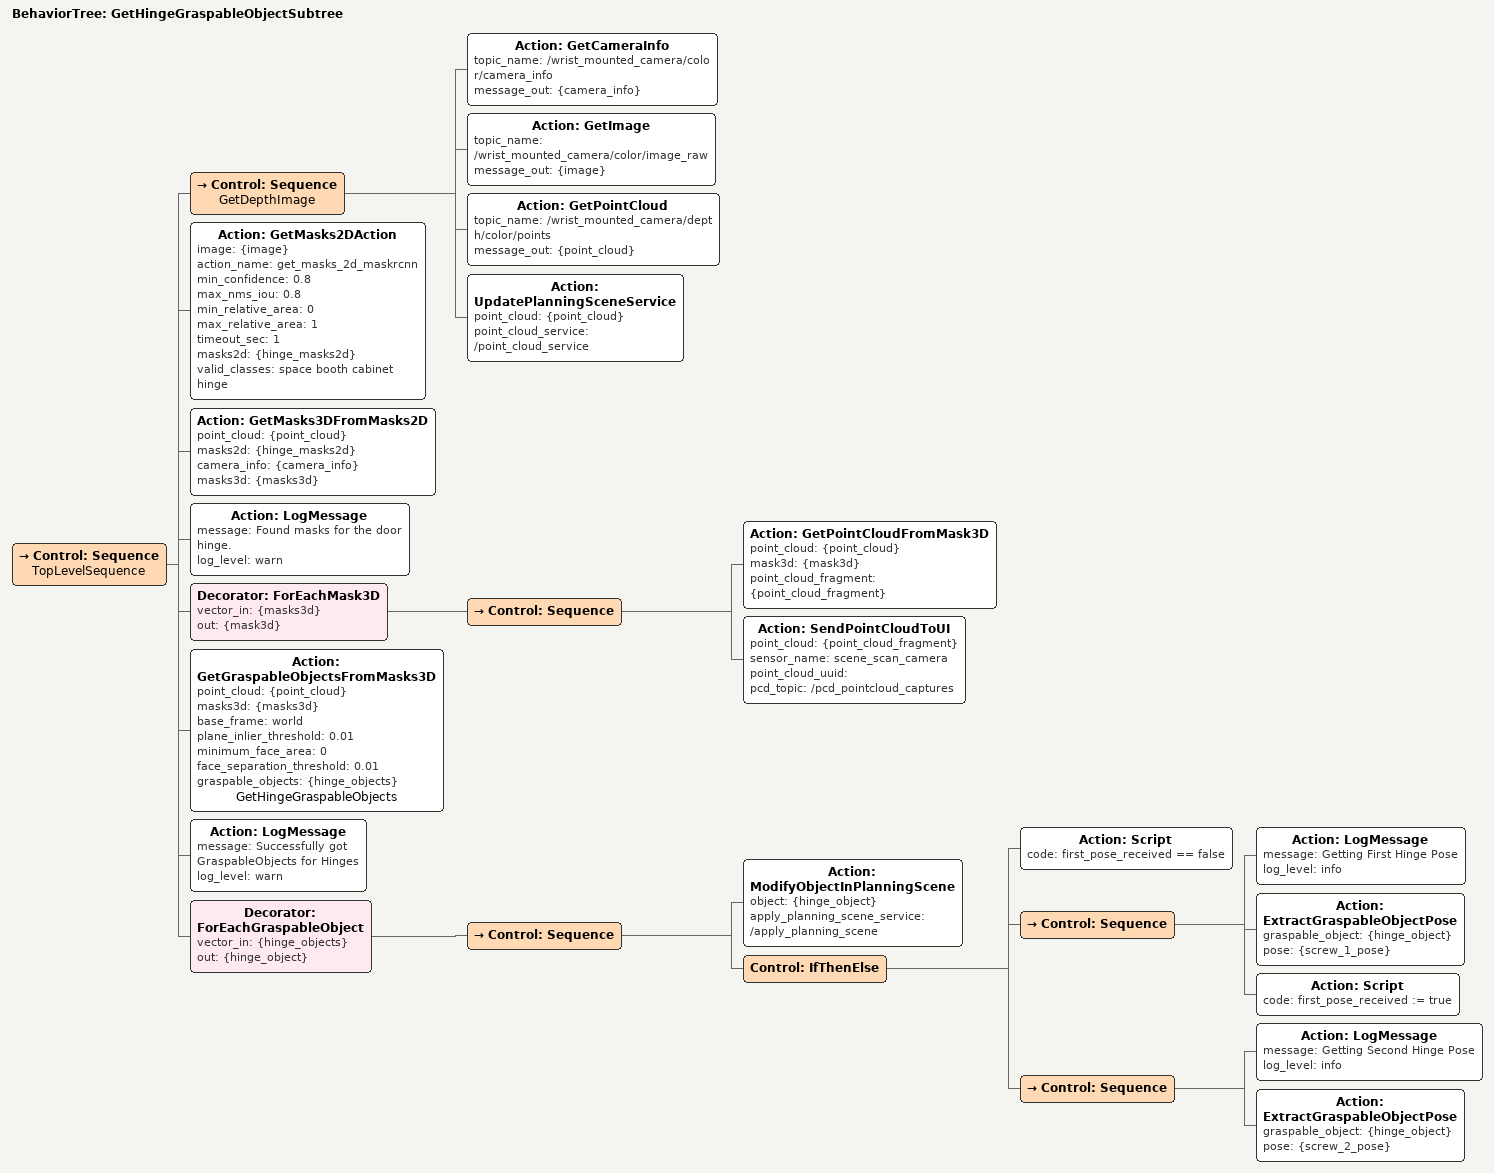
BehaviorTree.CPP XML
<?xml version='1.0' encoding='UTF-8'?>
<root BTCPP_format="4" main_tree_to_execute="GetHingeGraspableObjectSubtree">
  <BehaviorTree ID="GetHingeGraspableObjectSubtree">
    <Control ID="Sequence" name="TopLevelSequence">
      <Control ID="Sequence" name="GetDepthImage">
        <Action ID="GetCameraInfo" topic_name="/wrist_mounted_camera/color/camera_info" message_out="{camera_info}"/>
        <Action ID="GetImage" topic_name="/wrist_mounted_camera/color/image_raw" message_out="{image}"/>
        <Action ID="GetPointCloud" topic_name="/wrist_mounted_camera/depth/color/points" message_out="{point_cloud}"/>
        <Action ID="UpdatePlanningSceneService" point_cloud="{point_cloud}" point_cloud_service="/point_cloud_service"/>
      </Control>
      <Action ID="GetMasks2DAction" image="{image}" action_name="get_masks_2d_maskrcnn" min_confidence="0.8" max_nms_iou="0.8" min_relative_area="0" max_relative_area="1" timeout_sec="1" masks2d="{hinge_masks2d}" valid_classes="space booth cabinet hinge"/>
      <Action ID="GetMasks3DFromMasks2D" point_cloud="{point_cloud}" masks2d="{hinge_masks2d}" camera_info="{camera_info}" masks3d="{masks3d}"/>
      <Action ID="LogMessage" message="Found masks for the door hinge." log_level="warn"/>
      <Decorator ID="ForEachMask3D" vector_in="{masks3d}" out="{mask3d}">
        <Control ID="Sequence">
          <Action ID="GetPointCloudFromMask3D" point_cloud="{point_cloud}" mask3d="{mask3d}" point_cloud_fragment="{point_cloud_fragment}"/>
          <Action ID="SendPointCloudToUI" point_cloud="{point_cloud_fragment}" sensor_name="scene_scan_camera" point_cloud_uuid="" pcd_topic="/pcd_pointcloud_captures"/>
        </Control>
      </Decorator>
      <Action ID="GetGraspableObjectsFromMasks3D" point_cloud="{point_cloud}" masks3d="{masks3d}" base_frame="world" plane_inlier_threshold="0.01" minimum_face_area="0" face_separation_threshold="0.01" graspable_objects="{hinge_objects}" name="GetHingeGraspableObjects"/>
      <Action ID="LogMessage" message="Successfully got GraspableObjects for Hinges" log_level="warn"/>
      <Decorator ID="ForEachGraspableObject" vector_in="{hinge_objects}" out="{hinge_object}">
        <Control ID="Sequence">
          <Action ID="ModifyObjectInPlanningScene" object="{hinge_object}" apply_planning_scene_service="/apply_planning_scene"/>
          <Control ID="IfThenElse">
            <Action ID="Script" code="first_pose_received == false"/>
            <Control ID="Sequence">
              <Action ID="LogMessage" message="Getting First Hinge Pose" log_level="info"/>
              <Action ID="ExtractGraspableObjectPose" graspable_object="{hinge_object}" pose="{screw_1_pose}"/>
              <Action ID="Script" code="first_pose_received := true"/>
            </Control>
            <Control ID="Sequence">
              <Action ID="LogMessage" message="Getting Second Hinge Pose" log_level="info"/>
              <Action ID="ExtractGraspableObjectPose" graspable_object="{hinge_object}" pose="{screw_2_pose}"/>
            </Control>
          </Control>
        </Control>
      </Decorator>
    </Control>
  </BehaviorTree>
</root>
